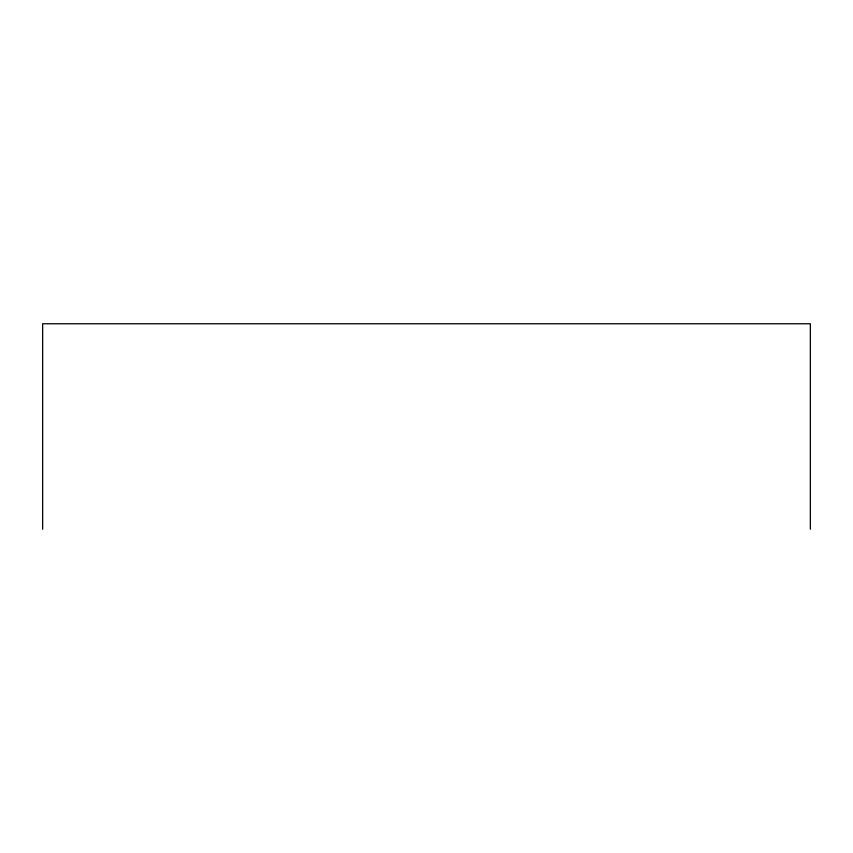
<?xml version="1.0" encoding="UTF-8"?>
<svg xmlns="http://www.w3.org/2000/svg" width="853" height="853" viewBox="0 0 853 853"><rect width="100%" height="100%" fill="white"/><g stroke="black" fill="none" stroke-linecap="round" stroke-linejoin="round"><path stroke-width="1.28" d="M810.35 529.244L810.35 323.756L42.65 323.756L42.65 529.244"/></g></svg>
